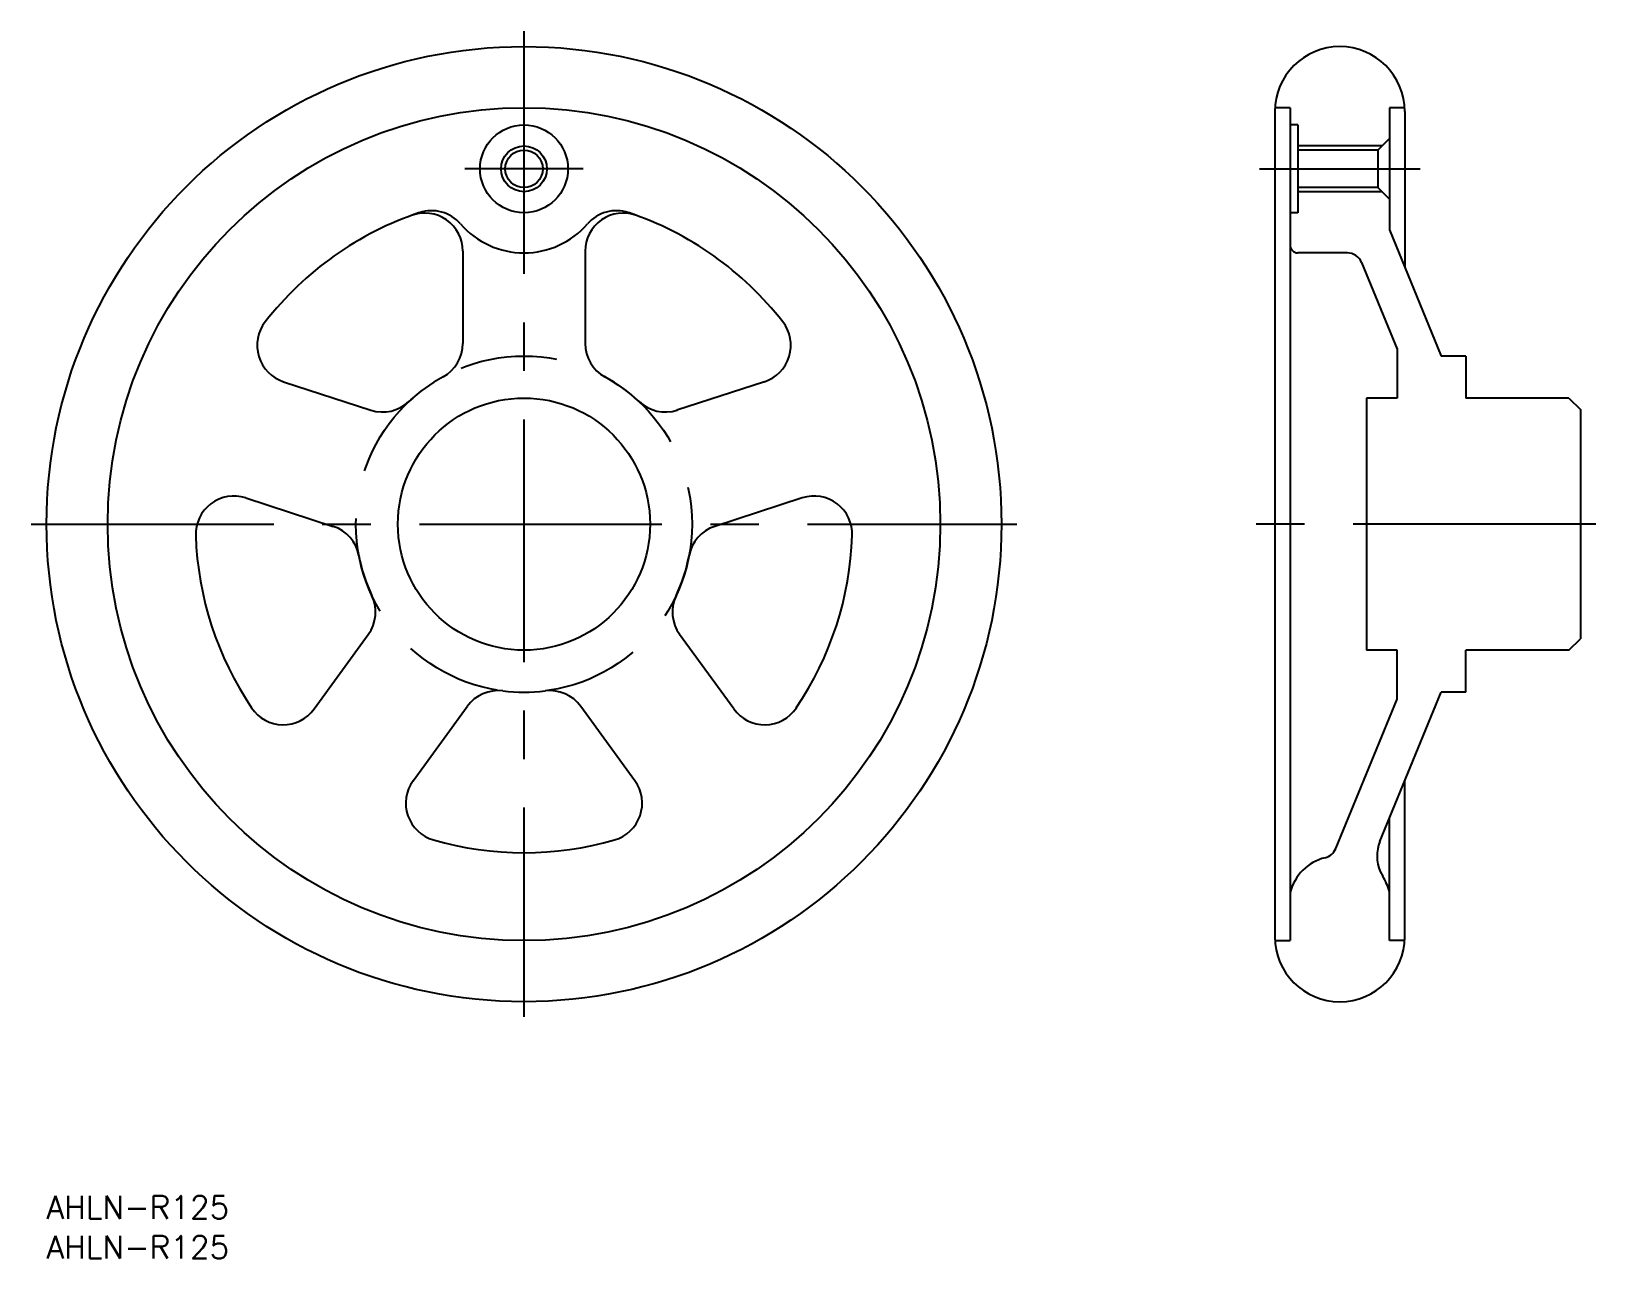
# Model space of a CAD drawing. Extents: x -64 to 140, y -96 to 65.
import ezdxf

# ---------------------------------------------------------------- set-up
doc = ezdxf.new("R2010")
doc.units = 0
doc.linetypes.add('CENTER', pattern=[50.8, 31.75, -6.35, 6.35, -6.35])
doc.linetypes.add('DASHED', pattern=[19.05, 12.7, -6.35])
doc.layers.get('0').update_dxf_attribs({"linetype": 'CONTINUOUS'})
doc.layers.add('CENTER', color=1, linetype='CENTER')
doc.styles.get("Standard").update_dxf_attribs({"font": 'txt.shx', "height": 3, "bigfont": 'bigfont.shx'})

# ---------------------------------------------------------------- blocks, each defined once
blk = doc.blocks.new('*U2')
at = {"color": 7, "linetype": 'CONTINUOUS'}
blk.add_text('AHLN-R125', height=3, dxfattribs=at).set_placement((-62.5, -96.13))
blk = doc.blocks.new('*U3')
at = {"color": 7, "linetype": 'CONTINUOUS'}
blk.add_text('AHLN-R125', height=3, dxfattribs=at).set_placement((-62.5, -90.9))

msp = doc.modelspace()

# ---------------------------------------------------------------- linework, layer by layer
at = {"color": 7, "linetype": 'CONTINUOUS'}
for p, q in [((98.3, 54), (98.3, -54)), ((100.3, 54.5), (98.32, 54.5)), ((100.3, 54.5), (100.3, -54.5)), ((115.29, 54.5), (113.3, 54.5)), ((113.3, 54.5), (113.3, 38.51)), ((115.3, 54), (115.3, 33.64)), ((101.3, 52.25), (100.3, 52.25)), ((101.3, 52.25), (101.3, 40.75)), ((113.3, 50.46), (111.8, 48.96)), ((111.8, 48.96), (101.3, 48.96)), ((111.8, 48.96), (111.8, 44.04)), ((111.8, 44.04), (101.3, 44.04)), ((111.8, 44.04), (113.3, 42.54)), ((101.3, 40.75), (100.3, 40.75)), ((113.3, 38.51), (120.08, 22)), ((-8, 35.71), (-8, 23.66)), ((8, 35.71), (8, 23.66)), ((107.79, 35.5), (101.3, 35.5)), ((109.64, 34.26), (114.3, 22.91)), ((114.3, 22.91), (114.3, 16.5)), ((123.3, 22), (120.08, 22)), ((123.3, 22), (123.3, 16.5)), ((-31.49, 18.64), (-20.03, 14.92)), ((31.49, 18.64), (20.03, 14.92)), ((110.3, 16.5), (110.3, -16.5)), ((114.3, 16.5), (110.3, 16.5)), ((136.8, 16.5), (123.3, 16.5)), ((136.8, 16.5), (138.3, 15)), ((138.3, 15), (138.3, -15)), ((-36.43, 3.43), (-24.98, -0.3)), ((36.43, 3.43), (24.98, -0.3)), ((-27.46, -24.19), (-20.38, -14.44)), ((27.46, -24.19), (20.38, -14.44)), ((136.8, -16.5), (138.3, -15)), ((114.3, -16.5), (110.3, -16.5)), ((114.3, -22.91), (114.3, -16.5)), ((136.8, -16.5), (123.3, -16.5)), ((123.3, -22), (123.3, -16.5)), ((112.06, -41.54), (120.08, -22)), ((123.3, -22), (120.08, -22)), ((-14.52, -33.59), (-7.44, -23.85)), ((14.52, -33.59), (7.44, -23.85)), ((106.27, -42.47), (114.3, -22.91)), ((115.3, -54), (115.3, -33.64)), ((113.3, -54.5), (113.3, -38.51)), ((112.1, -45.44), (112.42, -46.08)), ((98.32, -54.5), (100.3, -54.5)), ((115.29, -54.5), (113.3, -54.5))]:
    msp.add_line(p, q, dxfattribs=at)
at = {"color": 3, "linetype": 'CONTINUOUS'}
for p, q in [((112.34, 49.5), (101.3, 49.5)), ((112.34, 43.5), (101.3, 43.5))]:
    msp.add_line(p, q, dxfattribs=at)
at = {"color": 7, "linetype": 'CONTINUOUS'}
for centre, radius in [((0, 0), 62.5), ((0, 0), 54.5), ((0, 46.5), 5.75), ((0, 46.5), 2.46), ((0, 0), 16.5)]:
    msp.add_circle(centre, radius, dxfattribs=at)
at = {"color": 3, "linetype": 'CONTINUOUS'}
msp.add_circle((0, 46.5), 3, dxfattribs=at)
at = {"color": 3, "linetype": 'DASHED'}
msp.add_circle((0, 0), 22, dxfattribs=at)
at = {"color": 7, "linetype": 'CONTINUOUS'}
for centre, radius, start, end in [((106.8, 54), 8.5, 360, 180), ((-12.09, 36.02), 5, 40.8998, 108.5574), ((12.09, 36.02), 5, 71.4426, 139.1002), ((0, 0), 43, 108.5574, 141.9948), ((-13, 35.71), 5, 0, 110.0052), ((0, 46.5), 11, 220.8998, 319.1002), ((13, 35.71), 5, 69.9948, 180), ((0, 0), 43, 38.0052, 71.4426), ((101.3, 36.5), 1, 180, 270), ((107.79, 33.5), 2, 22.33, 90), ((-29.94, 23.4), 5, 141.9948, 252), ((29.94, 23.4), 5, 288, 38.0052), ((-13, 23.66), 5, 298.7822, 0), ((13, 23.66), 5, 180, 241.2178), ((0, 0), 22, 118.7822, 133.2178), ((0, 0), 22, 46.7822, 61.2178), ((-18.49, 19.68), 5, 252, 313.2178), ((18.49, 19.68), 5, 226.7822, 288), ((-37.98, -1.33), 5, 72, 182.0052), ((37.98, -1.33), 5, 357.9948, 108), ((0, 0), 43, 182.0052, 213.9948), ((-26.52, -5.05), 5, 10.7822, 72), ((26.52, -5.05), 5, 108, 169.2178), ((0, 0), 43, 326.0052, 357.9948), ((0, 0), 22, 190.7822, 205.2178), ((0, 0), 22, 334.7822, 349.2178), ((-24.43, -11.5), 5, 324, 25.2178), ((24.43, -11.5), 5, 154.7822, 216), ((-3.39, -26.79), 5, 82.7822, 144), ((0, 0), 22, 262.7822, 277.2178), ((3.39, -26.79), 5, 36, 97.2178), ((-31.51, -21.25), 5, 213.9948, 324), ((31.51, -21.25), 5, 216, 326.0052), ((-10.47, -36.53), 5, 144, 254.0052), ((10.47, -36.53), 5, 285.9948, 36), ((0, 0), 43, 254.0052, 285.9948), ((104.42, -41.71), 2, 282.8041, 337.67), ((116.68, -43.44), 5, 157.67, 203.6448), ((106.35, -49.72), 6.24, 103.7955, 165.8538), ((105.5, -50.32), 8.11, 15.9921, 31.5172), ((106.8, -54), 8.5, 180, 360)]:
    msp.add_arc(centre, radius, start, end, dxfattribs=at)
at = {"layer": 'CENTER', "color": 1, "linetype": 'CENTER'}
for p, q in [((0, 64.5), (0, -64.5)), ((7.75, 46.5), (-7.75, 46.5)), ((96.3, 46.5), (117.3, 46.5)), ((-64.5, 0), (64.5, 0)), ((140.3, 0), (95.8, 0))]:
    msp.add_line(p, q, dxfattribs=at)

# ---------------------------------------------------------------- block references
at = {"color": 7, "linetype": 'CONTINUOUS'}
for name in ['*U3', '*U2']:
    msp.add_blockref(name, (0, 0), dxfattribs=at)

doc.saveas('drawing.dxf')
